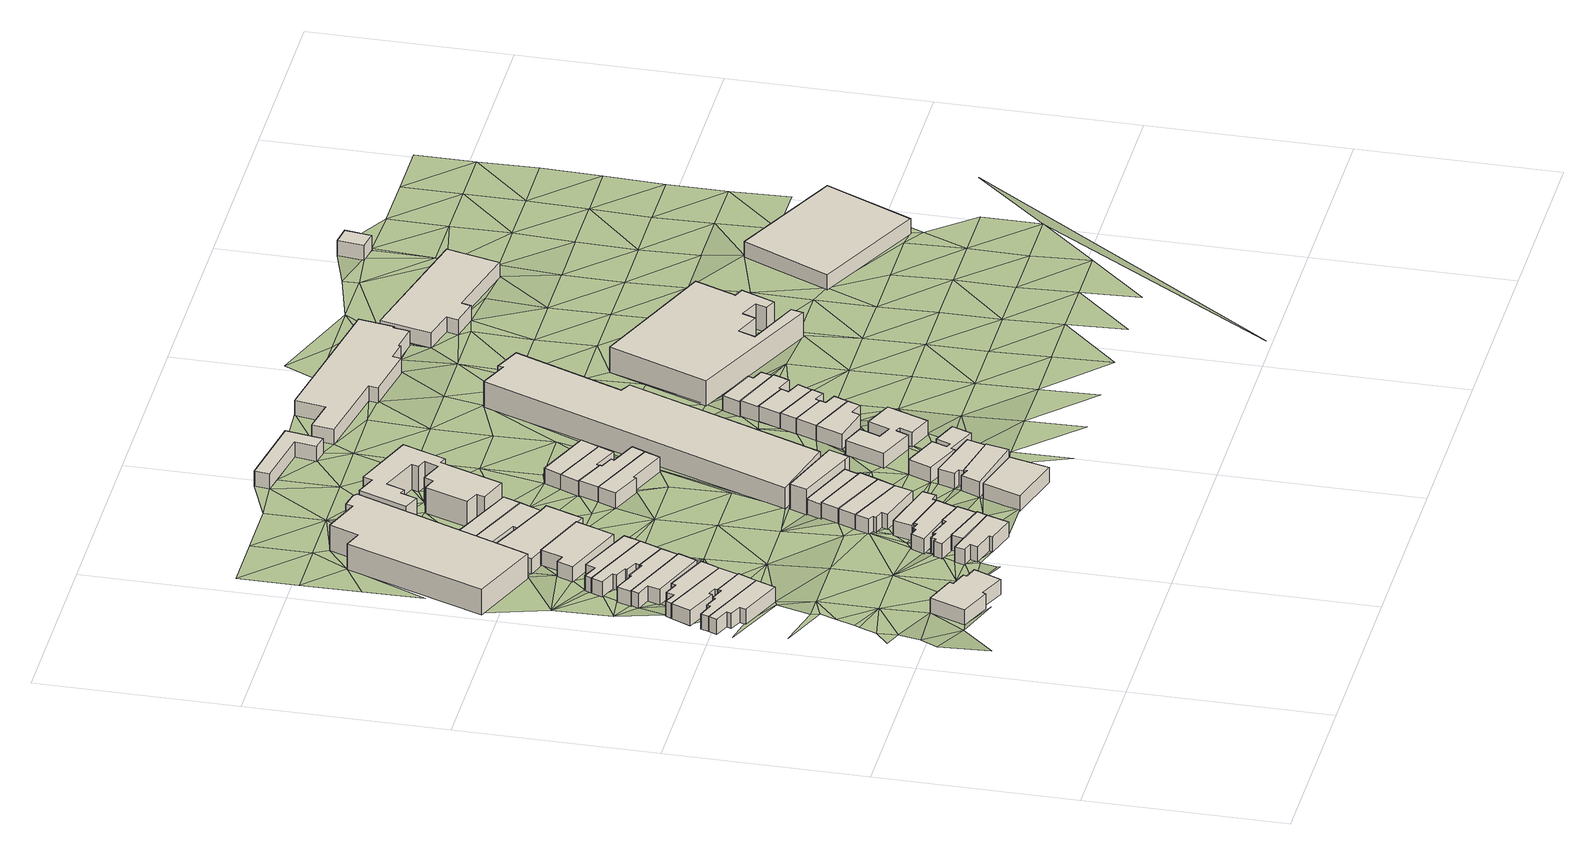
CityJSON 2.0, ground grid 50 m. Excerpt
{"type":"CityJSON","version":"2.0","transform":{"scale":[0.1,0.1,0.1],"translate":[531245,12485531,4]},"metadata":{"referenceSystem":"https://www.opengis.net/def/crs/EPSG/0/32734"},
"CityObjects":{
"building1":{"type":"Building","attributes":{"address":"43 Portland Road Salt River Cape Town","building":"house","building:levels":1,"building_height":4.1,"plus_code":"4FRW3FC7+CCR","ground_height":6.8,"roof_height":10.9},"geometry":[{"type":"Solid","lod":"1","boundaries":[[[[0,1,2,3]],[[1,4,5,2]],[[4,6,7,5]],[[6,8,9,7]],[[8,10,11,9]],[[10,12,13,11]],[[12,14,15,13]],[[14,16,17,15]],[[16,18,19,17]],[[18,0,3,19]],[[3,2,5,7,9,11,13,15,17,19]],[[18,16,14,12,10,8,6,4,1,0]]]]}]},
"building2":{"type":"Building","attributes":{"address":"32 Portland Road Salt River Cape Town","building":"house","building:levels":1,"building_height":4.1,"plus_code":"4FRW3FC7+J8H","ground_height":5.67,"roof_height":9.77},"geometry":[{"type":"Solid","lod":"1","boundaries":[[[[20,21,22,23]],[[21,24,25,22]],[[24,26,27,25]],[[26,28,29,27]],[[28,30,31,29]],[[30,32,33,31]],[[32,34,35,33]],[[34,20,23,35]],[[23,22,25,27,29,31,33,35]],[[34,32,30,28,26,24,21,20]]]]}]},
"building3":{"type":"Building","attributes":{"address":"30 Portland Road Salt River Cape Town","building":"house","building:levels":1,"building_height":4.1,"plus_code":"4FRW3FC7+J9G","ground_height":5.67,"roof_height":9.77},"geometry":[{"type":"Solid","lod":"1","boundaries":[[[[36,37,38,39]],[[37,40,41,38]],[[40,42,43,41]],[[42,44,45,43]],[[44,46,47,45]],[[46,48,49,47]],[[48,50,51,49]],[[50,21,22,51]],[[21,20,23,22]],[[20,36,39,23]],[[39,38,41,43,45,47,49,51,22,23]],[[20,21,50,48,46,44,42,40,37,36]]]]}]},
"building4":{"type":"Building","attributes":{"address":"28 Portland Road Salt River Cape Town","building":"house","building:levels":1,"building_height":4.1,"plus_code":"4FRW3FC7+M93","ground_height":5.49,"roof_height":9.59},"geometry":[{"type":"Solid","lod":"1","boundaries":[[[[52,53,54,55]],[[53,56,57,54]],[[56,58,59,57]],[[58,60,61,59]],[[60,62,63,61]],[[62,64,65,63]],[[64,66,67,65]],[[66,52,55,67]],[[55,54,57,59,61,63,65,67]],[[66,64,62,60,58,56,53,52]]]]}]},
"building5":{"type":"Building","attributes":{"address":"26 Portland Road Salt River Cape Town","building":"house","building:levels":1,"building_height":4.1,"plus_code":"4FRW3FC7+M9F","ground_height":5.49,"roof_height":9.59},"geometry":[{"type":"Solid","lod":"1","boundaries":[[[[52,68,69,55]],[[68,70,71,69]],[[70,72,73,71]],[[72,74,75,73]],[[74,76,77,75]],[[76,78,79,77]],[[78,53,54,79]],[[53,52,55,54]],[[55,69,71,73,75,77,79,54]],[[53,78,76,74,72,70,68,52]]]]}]},
"building6":{"type":"Building","attributes":{"address":"24 Portland Road Salt River Cape Town","building":"house","building:levels":1,"building_height":4.1,"plus_code":"4FRW3FC7+P94","ground_height":5.21,"roof_height":9.31},"geometry":[{"type":"Solid","lod":"1","boundaries":[[[[80,81,82,83]],[[81,84,85,82]],[[84,86,87,85]],[[86,88,89,87]],[[88,90,91,89]],[[90,80,83,91]],[[83,82,85,87,89,91]],[[90,88,86,84,81,80]]]]}]},
"building7":{"type":"Building","attributes":{"address":"22 Portland Road Salt River Cape Town","building":"house","building:levels":1,"building_height":4.1,"plus_code":"4FRW3FC7+P99","ground_height":4.94,"roof_height":9.04},"geometry":[{"type":"Solid","lod":"1","boundaries":[[[[92,93,94,95]],[[93,96,97,94]],[[96,98,99,97]],[[98,100,101,99]],[[100,102,103,101]],[[102,104,105,103]],[[104,106,107,105]],[[106,92,95,107]],[[95,94,97,99,101,103,105,107]],[[106,104,102,100,98,96,93,92]]]]}]},
"building8":{"type":"Building","attributes":{"address":"20 Portland Road Salt River Cape Town","building":"house","building:levels":1,"building_height":4.1,"plus_code":"4FRW3FC7+PCJ","ground_height":4.94,"roof_height":9.04},"geometry":[{"type":"Solid","lod":"1","boundaries":[[[[108,109,110,111]],[[109,112,113,110]],[[112,114,115,113]],[[114,116,117,115]],[[116,118,119,117]],[[118,120,121,119]],[[120,122,123,121]],[[122,93,94,123]],[[93,92,95,94]],[[92,108,111,95]],[[111,110,113,115,117,119,121,123,94,95]],[[92,93,122,120,118,116,114,112,109,108]]]]}]},
"building9":{"type":"Building","attributes":{"address":"18 Portland Road Salt River Cape Town","building":"house","building:levels":1,"building_height":4.1,"plus_code":"4FRW3FC7+PCR","ground_height":4.94,"roof_height":9.04},"geometry":[{"type":"Solid","lod":"1","boundaries":[[[[108,124,125,111]],[[124,126,127,125]],[[126,128,129,127]],[[128,130,131,129]],[[130,109,110,131]],[[109,108,111,110]],[[111,125,127,129,131,110]],[[109,130,128,126,124,108]]]]}]},
"building10":{"type":"Building","attributes":{"address":"London Road Salt River Cape Town","building":"house","building:levels":1,"building_height":4.1,"plus_code":"4FRW3FC7+CGV","ground_height":6.69,"roof_height":10.79},"geometry":[{"type":"Solid","lod":"1","boundaries":[[[[132,133,134,135]],[[133,136,137,134]],[[136,138,139,137]],[[138,140,141,139]],[[140,142,143,141]],[[142,144,145,143]],[[144,146,147,145]],[[146,148,149,147]],[[148,132,135,149]],[[135,134,137,139,141,143,145,147,149]],[[148,146,144,142,140,138,136,133,132]]]]}]},
"building11":{"type":"Building","attributes":{"address":"London Road Salt River Cape Town","building":"house","building:levels":1,"building_height":4.1,"plus_code":"4FRW3FC7+FG4","ground_height":6.69,"roof_height":10.79},"geometry":[{"type":"Solid","lod":"1","boundaries":[[[[133,150,151,134]],[[150,152,153,151]],[[152,136,137,153]],[[136,133,134,137]],[[134,151,153,137]],[[136,152,150,133]]]]}]},
"building12":{"type":"Building","attributes":{"address":"London Road Salt River Cape Town","building":"house","building:levels":1,"building_height":4.1,"plus_code":"4FRW3FC7+FGG","ground_height":6.32,"roof_height":10.42},"geometry":[{"type":"Solid","lod":"1","boundaries":[[[[154,155,156,157]],[[155,158,159,156]],[[158,160,161,159]],[[160,162,163,161]],[[162,164,165,163]],[[164,166,167,165]],[[166,168,169,167]],[[168,170,171,169]],[[170,172,173,171]],[[172,174,175,173]],[[174,154,157,175]],[[157,156,159,161,163,165,167,169,171,173,175]],[[174,172,170,168,166,164,162,160,158,155,154]]]]}]},
"building13":{"type":"Building","attributes":{"address":"16 Portland Road Salt River Cape Town","building":"house","building:levels":1,"building_height":4.1,"plus_code":"4FRW3FC7+QCP","ground_height":4.89,"roof_height":8.99},"geometry":[{"type":"Solid","lod":"1","boundaries":[[[[176,177,178,179]],[[177,180,181,178]],[[180,182,183,181]],[[182,184,185,183]],[[184,186,187,185]],[[186,176,179,187]],[[179,178,181,183,185,187]],[[186,184,182,180,177,176]]]]}]},
"building14":{"type":"Building","attributes":{"address":"3 Westminster Road Salt River Cape Town","building":"industrial","building:levels":2,"building_height":6.9,"plus_code":"4FRW3FC7+V9W","ground_height":4.13,"roof_height":11.03},"geometry":[{"type":"Solid","lod":"1","boundaries":[[[[188,189,190,191]],[[189,192,193,190]],[[192,194,195,193]],[[194,196,197,195]],[[196,198,199,197]],[[198,200,201,199]],[[200,202,203,201]],[[202,204,205,203]],[[204,188,191,205]],[[191,190,193,195,197,199,201,203,205]],[[204,202,200,198,196,194,192,189,188]]]]}]},
"building15":{"type":"Building","attributes":{"address":"London Road Salt River Cape Town","building":"house","building:levels":1,"building_height":4.1,"plus_code":"4FRW3FC7+FGQ","ground_height":6.04,"roof_height":10.14},"geometry":[{"type":"Solid","lod":"1","boundaries":[[[[206,207,208,209]],[[207,210,211,208]],[[210,212,213,211]],[[212,214,215,213]],[[214,216,217,215]],[[216,218,219,217]],[[218,220,221,219]],[[220,222,223,221]],[[222,206,209,223]],[[209,208,211,213,215,217,219,221,223]],[[222,220,218,216,214,212,210,207,206]]]]}]},
"building16":{"type":"Building","attributes":{"address":"14 Portland Road Salt River Cape Town","building":"industrial","building:levels":1,"building_height":4.1,"plus_code":"4FRW3FC7+RC9","ground_height":4.43,"roof_height":8.53},"geometry":[{"type":"Solid","lod":"1","boundaries":[[[[224,225,226,227]],[[225,228,229,226]],[[228,230,231,229]],[[230,232,233,231]],[[232,234,235,233]],[[234,236,237,235]],[[236,238,239,237]],[[238,224,227,239]],[[227,226,229,231,233,235,237,239]],[[238,236,234,232,230,228,225,224]]]]}]},
"building17":{"type":"Building","attributes":{"address":"London Road Salt River Cape Town","building":"house","building:levels":1,"building_height":4.1,"plus_code":"4FRW3FC7+GH2","ground_height":6.04,"roof_height":10.14},"geometry":[{"type":"Solid","lod":"1","boundaries":[[[[207,240,241,208]],[[240,242,243,241]],[[242,244,245,243]],[[244,246,247,245]],[[246,248,249,247]],[[248,210,211,249]],[[210,207,208,211]],[[208,241,243,245,247,249,211]],[[210,248,246,244,242,240,207]]]]}]},
"building18":{"type":"Building","attributes":{"address":"12 Portland Road Salt River Cape Town","building":"house","building:levels":1,"building_height":4.1,"plus_code":"4FRW3FC7+RFR","ground_height":4.43,"roof_height":8.53},"geometry":[{"type":"Solid","lod":"1","boundaries":[[[[250,251,252,253]],[[251,254,255,252]],[[254,225,226,255]],[[225,224,227,226]],[[224,256,257,227]],[[256,250,253,257]],[[253,252,255,226,227,257]],[[256,224,225,254,251,250]]]]}]},
"building19":{"type":"Building","attributes":{"address":"28 London Road Salt River Cape Town","building":"house","building:levels":1,"building_height":4.1,"plus_code":"4FRW3FC7+GHJ","ground_height":6.04,"roof_height":10.14},"geometry":[{"type":"Solid","lod":"1","boundaries":[[[[258,259,260,261]],[[259,262,263,260]],[[262,264,265,263]],[[264,266,267,265]],[[266,268,269,267]],[[268,270,271,269]],[[270,272,273,271]],[[272,258,261,273]],[[261,260,263,265,267,269,271,273]],[[272,270,268,266,264,262,259,258]]]]}]},
"building20":{"type":"Building","attributes":{"address":"26 London Road Salt River Cape Town","building":"house","building:levels":1,"building_height":4.1,"plus_code":"4FRW3FC7+HH3","ground_height":6.04,"roof_height":10.14},"geometry":[{"type":"Solid","lod":"1","boundaries":[[[[274,275,276,277]],[[275,259,260,276]],[[259,258,261,260]],[[258,274,277,261]],[[277,276,260,261]],[[258,259,275,274]]]]}]},
"building21":{"type":"Building","attributes":{"address":"10 Portland Road Salt River Cape Town","building":"house","building:levels":1,"building_height":4.1,"plus_code":"4FRW3FC7+VF7","ground_height":4.43,"roof_height":8.53},"geometry":[{"type":"Solid","lod":"1","boundaries":[[[[250,256,257,253]],[[256,278,279,257]],[[278,280,281,279]],[[280,250,253,281]],[[253,257,279,281]],[[280,278,256,250]]]]}]},
"building22":{"type":"Building","attributes":{"address":"24 London Road Salt River Cape Town","building":"house","building:levels":1,"building_height":4.1,"plus_code":"4FRW3FC7+HH8","ground_height":6.04,"roof_height":10.14},"geometry":[{"type":"Solid","lod":"1","boundaries":[[[[282,283,284,285]],[[283,275,276,284]],[[275,274,277,276]],[[274,282,285,277]],[[285,284,276,277]],[[274,275,283,282]]]]}]},
"building23":{"type":"Building","attributes":{"address":"31 London Road Salt River Cape Town","building":"house","building:levels":1,"building_height":4.1,"plus_code":"4FRW3FC7+CJP","ground_height":6.42,"roof_height":10.52},"geometry":[{"type":"Solid","lod":"1","boundaries":[[[[286,287,288,289]],[[287,290,291,288]],[[290,292,293,291]],[[292,286,289,293]],[[289,288,291,293]],[[292,290,287,286]]]]}]},
"building24":{"type":"Building","attributes":{"address":"22 London Road Salt River Cape Town","building":"house","building:levels":1,"building_height":4.1,"plus_code":"4FRW3FC7+HHP","ground_height":5.56,"roof_height":9.66},"geometry":[{"type":"Solid","lod":"1","boundaries":[[[[294,295,296,297]],[[295,298,299,296]],[[298,300,301,299]],[[300,294,297,301]],[[297,296,299,301]],[[300,298,295,294]]]]}]},
"building25":{"type":"Building","attributes":{"address":"20 London Road Salt River Cape Town","building":"house","building:levels":2,"building_height":6.9,"plus_code":"4FRW3FC7+HHX","ground_height":5.31,"roof_height":12.21},"geometry":[{"type":"Solid","lod":"1","boundaries":[[[[302,303,304,305]],[[303,306,307,304]],[[306,308,309,307]],[[308,310,311,309]],[[310,302,305,311]],[[305,304,307,309,311]],[[310,308,306,303,302]]]]}]},
"building26":{"type":"Building","attributes":{"address":"London Road Salt River Cape Town","building":"house","building:levels":1,"building_height":4.1,"plus_code":"4FRW3FC7+FM6","ground_height":6.42,"roof_height":10.52},"geometry":[{"type":"Solid","lod":"1","boundaries":[[[[312,313,314,315]],[[313,316,317,314]],[[316,318,319,317]],[[318,320,321,319]],[[320,322,323,321]],[[322,312,315,323]],[[315,314,317,319,321,323]],[[322,320,318,316,313,312]]]]}]},
"building27":{"type":"Building","attributes":{"address":"80 Foundry Road Salt River Cape Town","building":"retail","building:levels":2,"building_height":6.9,"plus_code":"4FRW3FC7+WG7","ground_height":4.18,"roof_height":11.08},"geometry":[{"type":"Solid","lod":"1","boundaries":[[[[324,325,326,327]],[[325,328,329,326]],[[328,330,331,329]],[[330,332,333,331]],[[332,334,335,333]],[[334,336,337,335]],[[336,338,339,337]],[[338,340,341,339]],[[340,342,343,341]],[[342,344,345,343]],[[344,346,347,345]],[[346,348,349,347]],[[348,350,351,349]],[[350,352,353,351]],[[352,354,355,353]],[[354,356,357,355]],[[356,358,359,357]],[[358,360,361,359]],[[360,362,363,361]],[[362,364,365,363]],[[364,366,367,365]],[[366,324,327,367]],[[327,326,329,331,333,335,337,339,341,343,345,347,349,351,353,355,357,359,361,363,365,367]],[[366,364,362,360,358,356,354,352,350,348,346,344,342,340,338,336,334,332,330,328,325,324]]]]}]},
"building28":{"type":"Building","attributes":{"address":"London Road Salt River Cape Town","building":"house","building:levels":1,"building_height":4.1,"plus_code":"4FRW3FC7+FMM","ground_height":6.03,"roof_height":10.13},"geometry":[{"type":"Solid","lod":"1","boundaries":[[[[368,369,370,371]],[[369,372,373,370]],[[372,374,375,373]],[[374,376,377,375]],[[376,378,379,377]],[[378,368,371,379]],[[371,370,373,375,377,379]],[[378,376,374,372,369,368]]]]}]},
"building29":{"type":"Building","attributes":{"address":"11 Portland Road Salt River Cape Town","building":"house","building:levels":1,"building_height":4.1,"plus_code":"4FRW3FC7+QH4","ground_height":4.73,"roof_height":8.83},"geometry":[{"type":"Solid","lod":"1","boundaries":[[[[380,381,382,383]],[[381,384,385,382]],[[384,386,387,385]],[[386,388,389,387]],[[388,390,391,389]],[[390,380,383,391]],[[383,382,385,387,389,391]],[[390,388,386,384,381,380]]]]}]},
"building30":{"type":"Building","attributes":{"address":"9 Portland Road Salt River Cape Town","building":"house","building:levels":1,"building_height":4.1,"plus_code":"4FRW3FC7+QH9","ground_height":4.73,"roof_height":8.83},"geometry":[{"type":"Solid","lod":"1","boundaries":[[[[392,380,383,393]],[[380,390,391,383]],[[390,394,395,391]],[[394,396,397,395]],[[396,398,399,397]],[[398,400,401,399]],[[400,402,403,401]],[[402,392,393,403]],[[393,383,391,395,397,399,401,403]],[[402,400,398,396,394,390,380,392]]]]}]},
"building31":{"type":"Building","attributes":{"address":"London Road Salt River Cape Town","building":"house","building:levels":1,"building_height":4.1,"plus_code":"4FRW3FC7+GM2","ground_height":6.03,"roof_height":10.13},"geometry":[{"type":"Solid","lod":"1","boundaries":[[[[404,405,406,407]],[[405,408,409,406]],[[408,410,411,409]],[[410,412,413,411]],[[412,414,415,413]],[[414,416,417,415]],[[416,418,419,417]],[[418,420,421,419]],[[420,422,423,421]],[[422,404,407,423]],[[407,406,409,411,413,415,417,419,421,423]],[[422,420,418,416,414,412,410,408,405,404]]]]}]},
"building32":{"type":"Building","attributes":{"address":"7 Portland Road Salt River Cape Town","building":"house","building:levels":1,"building_height":4.1,"plus_code":"4FRW3FC7+QHX","ground_height":4.58,"roof_height":8.68},"geometry":[{"type":"Solid","lod":"1","boundaries":[[[[424,425,426,427]],[[425,428,429,426]],[[428,430,431,429]],[[430,432,433,431]],[[432,434,435,433]],[[434,424,427,435]],[[427,426,429,431,433,435]],[[434,432,430,428,425,424]]]]}]},
"building33":{"type":"Building","attributes":{"address":"5 Portland Road Salt River Cape Town","building":"house","building:levels":1,"building_height":4.1,"plus_code":"4FRW3FC7+RH9","ground_height":4.58,"roof_height":8.68},"geometry":[{"type":"Solid","lod":"1","boundaries":[[[[424,434,435,427]],[[434,436,437,435]],[[436,438,439,437]],[[438,424,427,439]],[[427,435,437,439]],[[438,436,434,424]]]]}]},
"building34":{"type":"Building","attributes":{"address":"London Road Salt River Cape Town","building":"house","building:levels":1,"building_height":4.1,"plus_code":"4FRW3FC7+HP4","ground_height":5.44,"roof_height":9.54},"geometry":[{"type":"Solid","lod":"1","boundaries":[[[[440,441,442,443]],[[441,444,445,442]],[[444,446,447,445]],[[446,448,449,447]],[[448,450,451,449]],[[450,452,453,451]],[[452,454,455,453]],[[454,456,457,455]],[[456,458,459,457]],[[458,460,461,459]],[[460,462,463,461]],[[462,440,443,463]],[[443,442,445,447,449,451,453,455,457,459,461,463]],[[462,460,458,456,454,452,450,448,446,444,441,440]]]]}]},
"building35":{"type":"Building","attributes":{"building":"transportation","building:levels":1,"building_height":4.1,"plus_code":"4FRW3FF7+2HV","ground_height":4.38,"roof_height":8.48},"geometry":[{"type":"Solid","lod":"1","boundaries":[[[[464,465,466,467]],[[465,468,469,466]],[[468,470,471,469]],[[470,472,473,471]],[[472,474,475,473]],[[474,464,467,475]],[[467,466,469,471,473,475]],[[474,472,470,468,465,464]]]]}]},
"building36":{"type":"Building","attributes":{"address":"12 London Road Salt River Cape Town","building":"industrial","building:levels":2,"building_height":6.9,"plus_code":"4FRW3FC7+PJ5","ground_height":3.86,"roof_height":10.76},"geometry":[{"type":"Solid","lod":"1","boundaries":[[[[476,477,478,479]],[[477,480,481,478]],[[480,482,483,481]],[[482,484,485,483]],[[484,486,487,485]],[[486,488,489,487]],[[488,490,491,489]],[[490,476,479,491]],[[479,478,481,483,485,487,489,491]],[[490,488,486,484,482,480,477,476]]]]}]},
"building37":{"type":"Building","attributes":{"address":"27 London Road Salt River Cape Town","building":"house","building:levels":1,"building_height":4.1,"plus_code":"4FRW3FC7+JP2","ground_height":5.2,"roof_height":9.3},"geometry":[{"type":"Solid","lod":"1","boundaries":[[[[492,493,494,495]],[[493,496,497,494]],[[496,498,499,497]],[[498,500,501,499]],[[500,502,503,501]],[[502,492,495,503]],[[495,494,497,499,501,503]],[[502,500,498,496,493,492]]]]}]},
"building38":{"type":"Building","attributes":{"address":"25 London Road Salt River Cape Town","building":"house","building:levels":1,"building_height":4.1,"plus_code":"4FRW3FC7+JP7","ground_height":5.2,"roof_height":9.3},"geometry":[{"type":"Solid","lod":"1","boundaries":[[[[504,492,495,505]],[[492,502,503,495]],[[502,506,507,503]],[[506,508,509,507]],[[508,510,511,509]],[[510,504,505,511]],[[505,495,503,507,509,511]],[[510,508,506,502,492,504]]]]}]},
"building39":{"type":"Building","attributes":{"address":"23 London Road Salt River Cape Town","building":"house","building:levels":1,"building_height":4.1,"plus_code":"4FRW3FC7+JPW","ground_height":5.08,"roof_height":9.18},"geometry":[{"type":"Solid","lod":"1","boundaries":[[[[512,513,514,515]],[[513,516,517,514]],[[516,518,519,517]],[[518,520,521,519]],[[520,522,523,521]],[[522,512,515,523]],[[515,514,517,519,521,523]],[[522,520,518,516,513,512]]]]}]},
"building40":{"type":"Building","attributes":{"address":"21 London Road Salt River Cape Town","building":"house","building:levels":1,"building_height":4.1,"plus_code":"4FRW3FC7+MP5","ground_height":4.93,"roof_height":9.03},"geometry":[{"type":"Solid","lod":"1","boundaries":[[[[524,525,526,527]],[[525,528,529,526]],[[528,530,531,529]],[[530,532,533,531]],[[532,534,535,533]],[[534,524,527,535]],[[527,526,529,531,533,535]],[[534,532,530,528,525,524]]]]}]},
"building41":{"type":"Building","attributes":{"address":"19 London Road Salt River Cape Town","building":"house","building:levels":1,"building_height":4.1,"plus_code":"4FRW3FC7+MPH","ground_height":4.93,"roof_height":9.03},"geometry":[{"type":"Solid","lod":"1","boundaries":[[[[536,537,538,539]],[[537,540,541,538]],[[540,524,527,541]],[[524,534,535,527]],[[534,542,543,535]],[[542,544,545,543]],[[544,536,539,545]],[[539,538,541,527,535,543,545]],[[544,542,534,524,540,537,536]]]]}]},
"building42":{"type":"Building","attributes":{"address":"17 London Road Salt River Cape Town","building":"house","building:levels":1,"building_height":4.1,"plus_code":"4FRW3FC7+MQJ","ground_height":4.69,"roof_height":8.79},"geometry":[{"type":"Solid","lod":"1","boundaries":[[[[546,547,548,549]],[[547,550,551,548]],[[550,552,553,551]],[[552,554,555,553]],[[554,556,557,555]],[[556,546,549,557]],[[549,548,551,553,555,557]],[[556,554,552,550,547,546]]]]}]},
"building43":{"type":"Building","attributes":{"building":"train_station","building:levels":1,"building_height":4.1,"plus_code":"4FRW3FF7+2P7","ground_height":4.59,"roof_height":8.69},"geometry":[{"type":"Solid","lod":"1","boundaries":[[[[558,559,560,561]],[[559,562,563,560]],[[562,564,565,563]],[[564,566,567,565]],[[566,568,569,567]],[[568,570,571,569]],[[570,572,573,571]],[[572,574,575,573]],[[574,576,577,575]],[[576,578,579,577]],[[578,580,581,579]],[[580,582,583,581]],[[582,584,585,583]],[[584,558,561,585]],[[561,560,563,565,567,569,571,573,575,577,579,581,583,585]],[[584,582,580,578,576,574,572,570,568,566,564,562,559,558]]]]}]},
"building44":{"type":"Building","attributes":{"address":"Salt River Cape Town","building":"industrial","building:levels":2,"building_height":6.9,"plus_code":"4FRW3FC7+PRX","ground_height":4.08,"roof_height":10.98},"geometry":[{"type":"Solid","lod":"1","boundaries":[[[[586,587,588,589]],[[587,590,591,588]],[[590,592,593,591]],[[592,594,595,593]],[[594,596,597,595]],[[596,598,599,597]],[[598,600,601,599]],[[600,602,603,601]],[[602,604,605,603]],[[604,606,607,605]],[[606,608,609,607]],[[608,610,611,609]],[[610,612,613,611]],[[612,586,589,613]],[[589,588,591,593,595,597,599,601,603,605,607,609,611,613]],[[612,610,608,606,604,602,600,598,596,594,592,590,587,586]]]]}]},
"building45":{"type":"Building","attributes":{"address":"Salt River Station","building":"train_station","building:levels":1,"building_height":4.1,"plus_code":"4FRW3FC7+XVH","ground_height":4.24,"roof_height":8.34},"geometry":[{"type":"Solid","lod":"1","boundaries":[[[[614,615,616,617]],[[615,618,619,616]],[[618,620,621,619]],[[620,622,623,621]],[[622,624,625,623]],[[624,626,627,625]],[[626,628,629,627]],[[628,614,617,629]],[[617,616,619,621,623,625,627,629]],[[628,626,624,622,620,618,615,614]]]]}]},
"building46":{"type":"Building","attributes":{"address":"4 Penryn Street Salt River Cape Town","building":"industrial","building:levels":1,"building_height":4.1,"plus_code":"4FRW3FC8+M38","ground_height":4.2,"roof_height":8.3},"geometry":[{"type":"Solid","lod":"1","boundaries":[[[[630,631,632,633]],[[631,634,635,632]],[[634,636,637,635]],[[636,630,633,637]],[[633,632,635,637]],[[636,634,631,630]]]]}]},
"building47":{"type":"Building","attributes":{"building":"transportation","building:levels":1,"amenity":"shelter","building_height":4.1,"plus_code":"4FRW3FF7+3X4","ground_height":4.12,"roof_height":8.22},"geometry":[{"type":"Solid","lod":"1","boundaries":[[[[638,639,640,641]],[[639,642,643,640]],[[642,644,645,643]],[[644,638,641,645]],[[641,640,643,645]],[[644,642,639,638]]]]}]},
"terrain1":{"type":"TINRelief","geometry":[{"type":"CompositeSurface","lod":"1","boundaries":[[[646,647,648]],[[649,647,646]],[[650,651,652]],[[649,16,651]],[[649,646,16]],[[18,16,646]],[[18,646,653]],[[651,654,652]],[[655,652,654]],[[651,16,654]],[[655,654,656]],[[657,658,659]],[[660,656,654]],[[661,662,663]],[[664,665,666]],[[660,667,657]],[[654,16,668]],[[660,654,667]],[[658,657,667]],[[666,669,664]],[[664,58,665]],[[661,34,662]],[[667,661,658]],[[670,671,672]],[[664,40,58]],[[12,673,668]],[[674,671,675]],[[674,672,671]],[[58,37,60]],[[34,661,667]],[[58,40,37]],[[62,60,37]],[[670,672,676]],[[654,668,677]],[[654,677,667]],[[668,673,678]],[[672,674,679]],[[680,681,673]],[[676,682,670]],[[683,684,670]],[[674,70,679]],[[672,679,685]],[[674,72,70]],[[681,678,673]],[[682,683,670]],[[678,677,668]],[[686,34,667]],[[683,687,684]],[[678,681,688]],[[689,684,687]],[[667,677,686]],[[679,70,690]],[[683,682,691]],[[692,681,693]],[[694,695,684]],[[20,34,696]],[[697,682,698]],[[691,682,697]],[[692,699,681]],[[700,684,689]],[[681,699,688]],[[691,701,683]],[[696,36,20]],[[678,702,677]],[[703,678,688]],[[697,704,691]],[[686,696,34]],[[690,70,68]],[[684,700,705]],[[702,678,703]],[[704,706,691]],[[697,707,704]],[[36,696,52]],[[708,706,704]],[[694,684,705]],[[704,707,708]],[[709,688,699]],[[689,710,711]],[[712,688,709]],[[708,707,713]],[[700,689,711]],[[713,714,708]],[[702,715,677]],[[699,716,709]],[[677,715,717]],[[718,68,52]],[[719,702,703]],[[716,720,709]],[[721,677,717]],[[718,52,696]],[[68,718,690]],[[722,723,724]],[[686,677,725]],[[702,719,726]],[[715,727,166]],[[694,705,728]],[[166,717,715]],[[690,718,80]],[[700,711,729]],[[717,166,162]],[[730,696,686]],[[725,677,721]],[[705,731,732]],[[733,723,722]],[[732,728,705]],[[164,162,166]],[[80,718,92]],[[734,694,728]],[[717,162,735]],[[736,737,721]],[[718,738,92]],[[686,725,730]],[[739,737,736]],[[740,694,734]],[[124,729,711]],[[738,108,92]],[[739,741,737]],[[735,162,742]],[[737,725,721]],[[739,743,741]],[[740,250,694]],[[733,744,745]],[[696,746,718]],[[741,747,737]],[[743,748,741]],[[730,749,696]],[[744,733,722]],[[108,738,124]],[[737,747,725]],[[250,750,694]],[[718,746,738]],[[751,725,747]],[[696,749,746]],[[752,133,753]],[[754,751,747]],[[725,755,730]],[[751,756,725]],[[757,740,734]],[[200,722,758]],[[133,759,150]],[[760,751,754]],[[761,730,755]],[[200,744,722]],[[761,749,730]],[[750,762,694]],[[738,763,124]],[[757,734,764]],[[765,745,744]],[[150,759,766]],[[752,759,133]],[[124,763,729]],[[754,747,244]],[[729,767,176]],[[283,749,761]],[[763,738,746]],[[729,763,767]],[[207,766,242]],[[759,320,766]],[[295,749,283]],[[694,762,192]],[[240,207,242]],[[272,754,244]],[[287,759,752]],[[749,768,746]],[[320,242,766]],[[750,769,770]],[[769,750,771]],[[749,295,772]],[[744,200,773]],[[762,750,770]],[[772,768,749]],[[759,287,320]],[[765,744,773]],[[750,774,771]],[[198,196,200]],[[763,381,767]],[[278,774,750]],[[775,770,769]],[[238,767,776]],[[773,200,196]],[[244,242,376]],[[320,318,242]],[[763,746,777]],[[381,776,767]],[[224,238,256]],[[768,777,746]],[[769,771,778]],[[272,244,405]],[[242,318,376]],[[771,774,779]],[[780,768,772]],[[769,778,775]],[[770,336,762]],[[258,272,405]],[[238,781,256]],[[376,374,244]],[[773,782,765]],[[773,196,194]],[[320,287,286]],[[192,762,336]],[[405,244,374]],[[775,783,784]],[[381,763,785]],[[776,392,238]],[[278,786,774]],[[318,313,376]],[[781,278,256]],[[776,381,380]],[[316,313,318]],[[783,775,778]],[[194,192,336]],[[194,336,773]],[[258,404,274]],[[313,378,376]],[[392,781,238]],[[308,780,772]],[[763,777,787]],[[278,781,786]],[[768,780,788]],[[776,380,392]],[[258,405,404]],[[763,787,785]],[[778,789,783]],[[790,773,336]],[[282,274,791]],[[286,792,320]],[[783,789,793]],[[794,789,778]],[[795,282,796]],[[274,404,791]],[[797,790,336]],[[792,286,798]],[[374,408,405]],[[781,438,786]],[[781,392,424]],[[796,282,791]],[[777,768,394]],[[308,788,780]],[[782,773,470]],[[785,787,799]],[[800,773,790]],[[801,793,789]],[[424,438,781]],[[308,796,791]],[[777,802,787]],[[791,404,803]],[[372,408,374]],[[799,787,802]],[[789,804,805]],[[786,806,807]],[[470,773,800]],[[805,801,789]],[[808,809,792]],[[786,438,810]],[[805,804,811]],[[782,470,468]],[[812,792,809]],[[308,791,813]],[[408,372,410]],[[806,786,810]],[[803,404,814]],[[791,803,813]],[[777,394,802]],[[308,813,788]],[[815,816,817]],[[817,816,818]],[[404,422,814]],[[420,418,416]],[[422,420,416]],[[800,790,330]],[[410,372,412]],[[812,809,412]],[[372,812,412]],[[819,818,816]],[[819,816,820]],[[800,821,470]],[[810,438,822]],[[416,823,422]],[[824,802,394]],[[436,822,438]],[[820,394,819]],[[814,422,823]],[[825,788,813]],[[394,826,819]],[[806,810,827]],[[821,800,828]],[[806,827,330]],[[829,823,416]],[[830,813,831]],[[809,832,412]],[[823,833,814]],[[414,829,416]],[[814,833,834]],[[470,821,835]],[[836,831,837]],[[768,838,394]],[[825,813,830]],[[330,839,800]],[[826,394,436]],[[825,840,788]],[[822,841,810]],[[842,832,809]],[[800,839,828]],[[831,836,843]],[[841,822,436]],[[840,844,788]],[[414,412,845]],[[846,830,831]],[[835,821,828]],[[394,841,436]],[[827,839,330]],[[846,831,843]],[[844,847,788]],[[414,845,829]],[[810,848,827]],[[832,845,412]],[[828,839,849]],[[848,810,841]],[[846,843,452]],[[847,850,788]],[[849,839,558]],[[840,512,844]],[[839,827,851]],[[846,500,852]],[[829,853,452]],[[500,846,452]],[[853,829,845]],[[851,827,848]],[[844,512,854]],[[841,394,838]],[[849,558,584]],[[855,849,584]],[[854,512,856]],[[452,853,500]],[[857,844,854]],[[839,858,558]],[[845,832,859]],[[844,857,847]],[[500,853,502]],[[506,510,508]],[[839,851,858]],[[860,859,832]],[[841,838,848]],[[510,861,862]],[[506,861,510]],[[502,853,863]],[[847,857,556]],[[863,506,502]],[[855,584,864]],[[853,845,865]],[[861,506,863]],[[866,847,556]],[[851,848,838]],[[861,863,867]],[[859,865,845]],[[847,866,850]],[[868,864,584]],[[530,867,863]],[[534,532,530]],[[858,869,558]],[[863,853,870]],[[544,542,534]],[[858,851,871]],[[544,534,530]],[[872,866,556]],[[865,870,853]],[[851,838,873]],[[863,874,530]],[[851,873,871]],[[875,850,866]],[[850,876,877]],[[869,858,871]],[[874,544,530]],[[878,865,859]],[[879,880,872]],[[870,874,863]],[[878,859,881]],[[882,866,872]],[[544,882,536]],[[873,838,883]],[[875,876,850]],[[838,884,883]],[[866,612,875]],[[882,880,536]],[[872,880,882]],[[876,482,877]],[[874,882,544]],[[870,865,885]],[[865,878,886]],[[873,887,871]],[[874,870,885]],[[876,875,612]],[[865,886,885]],[[883,888,873]],[[866,882,889]],[[878,881,890]],[[482,876,891]],[[883,482,888]],[[888,887,873]],[[874,889,882]],[[864,892,893]],[[886,878,890]],[[482,891,888]],[[885,894,874]],[[876,612,895]],[[876,895,891]],[[896,897,887]],[[874,894,889]],[[887,888,896]],[[898,899,900]],[[886,901,885]],[[893,902,903]],[[900,904,898]],[[890,901,886]],[[896,888,615]],[[891,905,888]],[[895,906,891]],[[907,896,908]],[[894,885,909]],[[910,895,612]],[[894,911,889]],[[892,902,893]],[[615,908,896]],[[912,913,898]],[[898,904,912]],[[906,905,891]],[[901,909,885]],[[904,889,911]],[[620,615,888]],[[890,914,915]],[[913,912,916]],[[904,911,917]],[[615,918,908]],[[904,917,912]],[[620,888,905]],[[918,919,908]],[[612,920,910]],[[894,921,911]],[[901,890,915]],[[922,918,615]],[[909,923,894]],[[903,902,924]],[[620,618,615]],[[906,895,925]],[[918,922,892]],[[911,921,917]],[[925,895,910]],[[894,923,921]],[[906,622,905]],[[902,892,924]],[[622,620,905]],[[909,901,926]],[[915,927,901]],[[922,924,892]],[[928,929,920]],[[906,930,622]],[[929,917,931]],[[930,906,925]],[[923,909,926]],[[921,931,917]],[[901,927,926]],[[920,929,931]],[[932,921,923]],[[933,925,910]],[[915,934,935]],[[920,933,910]],[[624,622,936]],[[936,622,930]],[[931,921,932]],[[937,924,922]],[[935,927,915]],[[923,938,932]],[[926,938,923]],[[933,920,931]],[[930,925,939]],[[939,925,933]],[[624,936,940]],[[926,927,941]],[[940,936,930]],[[935,941,927]],[[932,942,931]],[[943,937,922]],[[930,939,944]],[[945,924,937]],[[933,931,942]],[[946,938,926]],[[930,944,940]],[[947,932,938]],[[941,946,926]],[[939,933,948]],[[949,950,951]],[[942,948,933]],[[946,947,938]],[[944,952,940]],[[944,939,953]],[[935,951,941]],[[947,954,932]],[[955,945,937]],[[943,940,952]],[[948,953,939]],[[937,943,956]],[[946,941,951]],[[956,955,937]],[[957,952,944]],[[945,955,639]],[[958,947,946]],[[953,957,944]],[[952,959,943]],[[947,958,954]],[[960,948,942]],[[955,956,961]],[[946,962,958]],[[951,962,946]],[[961,956,963]],[[960,953,948]],[[963,955,961]],[[957,959,952]],[[956,943,964]],[[965,960,942]],[[954,958,966]],[[964,963,956]],[[943,959,964]],[[942,634,965]],[[957,953,967]],[[953,960,968]],[[963,969,970]],[[959,957,967]],[[953,968,967]],[[964,969,963]],[[960,965,971]],[[959,972,964]],[[968,960,971]],[[967,973,959]],[[971,965,974]],[[964,972,969]],[[959,973,972]],[[968,975,967]],[[971,975,968]],[[973,967,976]],[[969,972,977]],[[975,976,967]],[[972,973,978]],[[976,979,973]],[[972,978,977]],[[973,979,978]],[[980,977,978]]]}]}
},
"vertices":[
[247,388,36],[251,396,36],[251,396,77],[247,388,77],[318,368,36],[318,368,77],[348,437,36],[348,437,77],[316,448,36],[316,448,77],[319,457,36],[319,457,77],[277,472,36],[277,472,77],[281,482,36],[281,482,77],[201,511,36],[201,511,77],[166,421,36],[166,421,77],
[211,927,25],[28,1001,25],[28,1001,66],[211,927,66],[19,980,25],[19,980,66],[57,964,25],[57,964,66],[52,952,25],[52,952,66],[84,939,25],[84,939,66],[78,924,25],[78,924,66],[191,878,25],[191,878,66],
[232,974,25],[152,1006,25],[152,1006,66],[232,974,66],[148,997,25],[148,997,66],[114,1010,25],[114,1010,66],[111,1003,25],[111,1003,66],[77,1016,25],[77,1016,66],[75,1007,25],[75,1007,66],[36,1021,25],[36,1021,66],
[251,1024,23],[71,1099,23],[71,1099,64],[251,1024,64],[48,1049,23],[48,1049,64],[131,1015,23],[131,1015,64],[133,1022,23],[133,1022,64],[155,1014,23],[155,1014,64],[152,1006,23],[152,1006,64],[232,974,23],[232,974,64],
[271,1071,23],[271,1071,64],[158,1118,23],[158,1118,64],[153,1106,23],[153,1106,64],[117,1121,23],[117,1121,64],[109,1101,23],[109,1101,64],[78,1114,23],[78,1114,64],
[298,1131,20],[112,1204,20],[112,1204,61],[298,1131,61],[103,1184,20],[103,1184,61],[141,1171,20],[141,1171,61],[130,1140,20],[130,1140,61],[278,1084,20],[278,1084,61],
[315,1176,18],[232,1210,18],[232,1210,59],[315,1176,59],[230,1204,18],[230,1204,59],[182,1223,18],[182,1223,59],[180,1218,18],[180,1218,59],[125,1240,18],[125,1240,59],[112,1204,18],[112,1204,59],[298,1131,18],[298,1131,59],
[338,1231,18],[151,1307,18],[151,1307,59],[338,1231,59],[139,1279,18],[139,1279,59],[180,1262,18],[180,1262,59],[176,1252,18],[176,1252,59],[208,1239,18],[208,1239,59],[206,1233,18],[206,1233,59],[236,1220,18],[236,1220,59],
[353,1273,18],[353,1273,59],[208,1333,18],[208,1333,59],[197,1308,18],[197,1308,59],[159,1324,18],[159,1324,59],
[576,405,35],[595,460,35],[595,460,76],[576,405,76],[480,492,35],[480,492,76],[439,504,35],[439,504,76],[432,479,35],[432,479,76],[457,471,35],[457,471,76],[451,451,35],[451,451,76],[504,436,35],[504,436,76],[501,427,35],[501,427,76],
[606,486,35],[606,486,76],[491,523,35],[491,523,76],
[606,486,32],[623,537,32],[623,537,73],[606,486,73],[556,559,32],[556,559,73],[552,549,32],[552,549,73],[495,568,32],[495,568,73],[493,561,32],[493,561,73],[473,568,32],[473,568,73],[469,555,32],[469,555,73],[459,558,32],[459,558,73],[451,536,32],[451,536,73],[491,523,32],[491,523,73],
[393,1395,17],[251,1449,17],[251,1449,58],[393,1395,58],[230,1393,17],[230,1393,58],[208,1401,17],[208,1401,58],[192,1360,17],[192,1360,58],[356,1298,17],[356,1298,58],
[14,1538,10],[193,1468,10],[193,1468,79],[14,1538,79],[373,1913,10],[373,1913,79],[364,1921,10],[364,1921,79],[322,1929,10],[322,1929,79],[317,1911,10],[317,1911,79],[222,1946,10],[222,1946,79],[193,1872,10],[193,1872,79],[148,1888,10],[148,1888,79],
[623,537,29],[646,592,29],[646,592,70],[623,537,70],[534,622,29],[534,622,70],[532,613,29],[532,613,70],[511,619,29],[511,619,70],[506,611,29],[506,611,70],[484,617,29],[484,617,70],[470,583,29],[470,583,70],[556,559,29],[556,559,70],
[432,1488,13],[343,1525,13],[343,1525,54],[432,1488,54],[255,1562,13],[255,1562,54],[213,1462,13],[213,1462,54],[251,1449,13],[251,1449,54],[393,1395,13],[393,1395,54],[419,1386,13],[419,1386,54],[455,1480,13],[455,1480,54],
[648,601,29],[648,601,70],[668,597,29],[668,597,70],[677,632,29],[677,632,70],[535,671,29],[535,671,70],[523,625,29],[523,625,70],
[276,1616,13],[259,1573,13],[259,1573,54],[276,1616,54],[347,1536,13],[347,1536,54],[455,1542,13],[455,1542,54],
[690,701,29],[542,763,29],[542,763,70],[690,701,70],[529,728,29],[529,728,70],[543,721,29],[543,721,70],[539,713,29],[539,713,70],[565,705,29],[565,705,70],[559,689,29],[559,689,70],[675,655,29],[675,655,70],
[709,745,29],[560,807,29],[560,807,70],[709,745,70],
[473,1586,13],[473,1586,54],[294,1659,13],[294,1659,54],
[729,792,29],[579,852,29],[579,852,70],[729,792,70],
[867,466,32],[738,501,32],[738,501,73],[867,466,73],[700,404,32],[700,404,73],[841,366,32],[841,366,73],
[745,832,24],[596,890,24],[596,890,65],[745,832,65],[579,852,24],[579,852,65],[729,792,24],[729,792,65],
[596,890,21],[745,832,21],[745,832,90],[596,890,90],[762,825,21],[762,825,90],[782,877,21],[782,877,90],[613,934,21],[613,934,90],
[913,532,32],[788,558,32],[788,558,73],[913,532,73],[787,549,32],[787,549,73],[761,558,32],[761,558,73],[741,510,32],[741,510,73],[900,475,32],[900,475,73],
[492,1594,10],[553,1753,10],[553,1753,79],[492,1594,79],[571,1746,10],[571,1746,79],[613,1855,10],[613,1855,79],[451,1916,10],[451,1916,79],[442,1892,10],[442,1892,79],[389,1912,10],[389,1912,79],[342,1789,10],[342,1789,79],[383,1773,10],[383,1773,79],[399,1815,10],[399,1815,79],[414,1810,10],[414,1810,79],[431,1855,10],[431,1855,79],[530,1817,10],[530,1817,79],[523,1799,10],[523,1799,79],[548,1790,10],[548,1790,79],[534,1755,10],[534,1755,79],[479,1776,10],[479,1776,79],[468,1753,10],[468,1753,79],[435,1764,10],[435,1764,79],[393,1655,10],[393,1655,79],[430,1641,10],[430,1641,79],[422,1620,10],[422,1620,79],
[788,558,29],[913,532,29],[913,532,70],[788,558,70],[928,580,29],[928,580,70],[784,618,29],[784,618,70],[771,576,29],[771,576,70],[789,570,29],[789,570,70],
[558,1379,16],[539,1333,16],[539,1333,57],[558,1379,57],[617,1301,16],[617,1301,57],[620,1308,16],[620,1308,57],[720,1267,16],[720,1267,57],[736,1306,16],[736,1306,57],
[576,1429,16],[576,1429,57],[752,1340,16],[752,1340,57],[684,1368,16],[684,1368,57],[688,1376,16],[688,1376,57],[652,1391,16],[652,1391,57],[656,1395,16],[656,1395,57],
[810,694,29],[787,636,29],[787,636,70],[810,694,70],[878,599,29],[878,599,70],[881,608,29],[881,608,70],[958,577,29],[958,577,70],[978,626,29],[978,626,70],[914,651,29],[914,651,70],[900,615,29],[900,615,70],[887,620,29],[887,620,70],[902,658,29],[902,658,70],
[597,1477,14],[576,1429,14],[576,1429,55],[597,1477,55],[656,1395,14],[656,1395,55],[660,1405,14],[660,1405,55],[723,1378,14],[723,1378,55],[740,1417,14],[740,1417,55],
[760,1463,14],[760,1463,55],[617,1520,14],[617,1520,55],
[834,758,23],[928,721,23],[928,721,64],[834,758,64],[941,752,23],[941,752,64],[954,747,23],[954,747,64],[941,714,23],[941,714,64],[1001,690,23],[1001,690,64],[1042,794,23],[1042,794,64],[967,824,23],[967,824,64],[945,770,23],[945,770,64],[909,784,23],[909,784,64],[930,836,23],[930,836,64],[874,858,23],[874,858,64],
[642,2052,12],[658,2146,12],[658,2146,53],[642,2052,53],[466,2178,12],[466,2178,53],[459,2140,12],[459,2140,53],[612,2114,12],[612,2114,53],[603,2059,12],[603,2059,53],
[792,901,7],[992,1398,7],[992,1398,76],[792,901,76],[964,1412,7],[964,1412,76],[1077,1687,7],[1077,1687,76],[1009,1716,7],[1009,1716,76],[1007,1703,7],[1007,1703,76],[935,1733,7],[935,1733,76],[614,945,7],[614,945,76],
[930,940,20],[903,872,20],[903,872,61],[930,940,61],[998,850,20],[998,850,61],[1007,871,20],[1007,871,61],[1040,859,20],[1040,859,61],[1052,891,20],[1052,891,61],
[951,992,20],[951,992,61],[1067,927,20],[1067,927,61],[1035,940,20],[1035,940,61],[1041,955,20],[1041,955,61],
[967,1034,19],[951,992,19],[951,992,60],[967,1034,60],[1041,955,19],[1041,955,60],[1047,967,19],[1047,967,60],[1075,955,19],[1075,955,60],[1087,984,19],[1087,984,60],
[989,1091,18],[967,1034,18],[967,1034,59],[989,1091,59],[1087,984,18],[1087,984,59],[1104,1021,18],[1104,1021,59],[1068,1036,18],[1068,1036,59],[1076,1055,18],[1076,1055,59],
[1135,1086,18],[1004,1137,18],[1004,1137,59],[1135,1086,59],[985,1089,18],[985,1089,59],[1080,1061,18],[1080,1061,59],[1119,1046,18],[1119,1046,59],
[1004,1137,15],[1135,1086,15],[1135,1086,56],[1004,1137,56],[1145,1118,15],[1145,1118,56],[1115,1130,15],[1115,1130,56],[1121,1143,15],[1121,1143,56],[1023,1183,15],[1023,1183,56],
[683,2035,14],[892,1998,14],[892,1998,55],[683,2035,55],[888,1975,14],[888,1975,55],[1030,1950,14],[1030,1950,55],[1034,1972,14],[1034,1972,55],[1084,1963,14],[1084,1963,55],[1085,1969,14],[1085,1969,55],[1154,1957,14],[1154,1957,55],[1161,1998,14],[1161,1998,55],[1166,1997,14],[1166,1997,55],[1181,2085,14],[1181,2085,55],[792,2153,14],[792,2153,55],[778,2076,14],[778,2076,55],[693,2091,14],[693,2091,55],
[1044,1227,9],[1392,1071,9],[1392,1071,78],[1044,1227,78],[1400,1102,9],[1400,1102,78],[1262,1158,9],[1262,1158,78],[1279,1200,9],[1279,1200,78],[1344,1174,9],[1344,1174,78],[1357,1208,9],[1357,1208,78],[1407,1188,9],[1407,1188,78],[1396,1159,9],[1396,1159,78],[1425,1148,9],[1425,1148,78],[1460,1232,9],[1460,1232,78],[1435,1242,9],[1435,1242,78],[1477,1346,9],[1477,1346,78],[1145,1479,9],[1145,1479,78],
[1191,2036,11],[1160,1907,11],[1160,1907,52],[1191,2036,52],[1239,1888,11],[1239,1888,52],[1232,1859,11],[1232,1859,52],[1301,1843,11],[1301,1843,52],[1307,1867,11],[1307,1867,52],[1505,1819,11],[1505,1819,52],[1538,1952,11],[1538,1952,52],
[1613,1062,10],[1901,926,10],[1901,926,51],[1613,1062,51],[2006,1147,10],[2006,1147,51],[1718,1283,10],[1718,1283,51],
[1573,2203,9],[1524,2210,9],[1524,2210,50],[1573,2203,50],[1516,2144,9],[1516,2144,50],[1564,2137,9],[1564,2137,50],
[142,418,36],[48,461,41],[53,332,43],[69,505,41],[51,580,33],[93,563,33],[89,614,33],[248,375,42],[203,632,32],[107,658,33],[114,671,33],[150,762,32],[143,783,32],[25,811,33],[132,719,32],[178,871,25],[78,924,30],[5,939,30],[114,1010,26],[48,1049,26],[77,1016,26],[203,782,32],[281,482,37],[111,1003,30],[53,1232,22],[78,1114,26],[103,1184,21],[319,457,37],[117,1121,26],[109,1101,26],[112,1204,21],[353,632,33],[353,482,37],[130,1140,23],[316,448,37],[348,437,37],[125,1240,21],[139,1279,22],[53,1382,19],[141,1171,22],[353,782,33],[151,1307,22],[432,479,37],[159,1324,20],[278,1084,23],[176,1252,22],[430,401,40],[426,393,44],[193,1468,16],[14,1538,15],[353,932,24],[182,1223,22],[180,1218,22],[445,443,37],[192,1360,20],[180,1262,22],[451,536,37],[439,504,37],[203,1232,22],[208,1401,20],[208,1239,22],[230,1204,22],[206,1233,22],[451,451,37],[197,1308,22],[208,1333,20],[457,471,37],[232,1210,22],[236,1220,22],[459,558,37],[501,427,37],[470,583,32],[353,1082,20],[480,492,37],[504,436,37],[484,617,32],[148,1888,11],[53,1832,11],[53,1682,13],[529,728,32],[491,523,37],[469,555,37],[213,1462,16],[356,1298,18],[503,782,32],[230,1393,20],[251,1449,20],[53,1982,10],[255,1562,16],[556,559,37],[506,611,32],[503,632,32],[353,1232,18],[511,619,32],[259,1573,16],[523,625,32],[552,549,37],[532,613,32],[203,1982,10],[53,2132,10],[503,1082,23],[535,671,32],[534,622,32],[503,932,26],[294,1659,14],[539,713,32],[700,404,39],[576,405,40],[559,689,32],[542,763,32],[543,721,32],[347,1536,17],[193,1872,11],[653,482,35],[565,705,32],[560,807,32],[353,1832,11],[503,1232,20],[343,1525,17],[203,2132,10],[623,537,35],[419,1386,17],[614,945,24],[353,1682,14],[342,1789,11],[393,1655,14],[613,934,24],[353,1982,10],[422,1620,14],[383,1773,11],[503,1382,16],[653,1082,23],[435,1764,11],[430,1641,12],[653,932,24],[503,1532,13],[353,2132,10],[414,1810,11],[399,1815,11],[617,1301,20],[492,1594,13],[653,1232,20],[792,901,21],[479,1776,11],[451,1916,12],[804,782,29],[900,475,33],[431,1855,11],[468,1753,12],[745,832,29],[762,825,29],[442,1892,11],[841,366,36],[620,1308,20],[503,1982,12],[530,1817,11],[720,1267,20],[834,758,29],[534,1755,12],[523,1799,11],[571,1746,12],[553,1753,12],[954,332,34],[954,482,33],[653,1682,12],[548,1790,11],[913,532,33],[874,858,29],[928,721,29],[652,1391,17],[688,1376,17],[656,1395,17],[660,1405,17],[723,1378,17],[684,1368,17],[503,2132,12],[653,1532,14],[941,714,29],[736,1306,17],[930,940,22],[740,1417,16],[653,1832,10],[603,2059,14],[1001,690,29],[903,872,22],[930,836,29],[1104,482,29],[954,747,29],[941,752,29],[612,2114,14],[945,770,29],[909,784,29],[935,1733,10],[653,1982,14],[951,992,22],[804,1532,14],[1104,332,31],[967,824,29],[954,1082,19],[1104,632,23],[998,850,29],[954,1232,15],[804,1682,12],[642,2052,14],[992,1398,12],[804,1832,11],[1007,871,22],[1104,782,23],[985,1089,19],[658,2146,14],[989,1091,19],[1004,1137,19],[804,1982,17],[1254,482,25],[1254,332,30],[1075,955,20],[1047,967,20],[1104,932,20],[792,2153,16],[1254,632,23],[1044,1227,13],[1087,984,20],[778,2076,16],[892,1998,18],[1254,782,23],[888,1975,18],[1121,1143,18],[954,1832,11],[1254,932,20],[1104,1382,12],[1104,1532,9],[964,1412,12],[1404,482,25],[1115,1130,18],[1145,1118,18],[1404,332,30],[1254,1082,18],[1009,1716,10],[1007,1703,10],[1404,782,21],[1404,632,21],[1030,1950,17],[1104,1832,11],[1392,1071,16],[1555,482,25],[1104,1682,7],[1181,2085,17],[954,2132,18],[1404,932,18],[1254,1532,9],[1084,1963,17],[1034,1972,17],[1344,1174,14],[1279,1200,13],[1262,1158,18],[1555,632,19],[1104,2132,17],[1004,2222,14],[1400,1102,16],[1254,1832,11],[1254,1682,7],[1085,1969,17],[1154,1957,17],[1555,782,19],[1404,1382,10],[1404,1082,16],[1396,1159,14],[1357,1208,14],[1555,332,30],[1705,482,23],[1407,1188,14],[1425,1148,16],[1166,1997,17],[1161,1998,17],[1477,1346,10],[1555,1082,15],[1191,2036,17],[1555,932,15],[1254,2132,17],[1404,1532,7],[1705,782,18],[1705,632,18],[1435,1242,14],[1460,1232,14],[1404,1682,5],[1555,1232,15],[1613,1062,15],[1555,1382,9],[1705,332,28],[1855,482,21],[1404,1832,12],[1404,2132,16],[1705,932,13],[1555,1532,5],[1505,1819,14],[1855,632,15],[1718,1283,13],[1538,1952,14],[1555,1682,5],[1402,2172,16],[1855,782,15],[1855,932,12],[1705,1382,8],[1556,4,41],[2178,823,13],[2005,632,13],[1555,1832,14],[1705,1532,4],[1901,926,12],[1516,2144,14],[1555,1982,14],[1705,1682,7],[1910,896,12],[1705,1832,12],[1855,1382,7],[1555,2132,14],[2005,782,13],[1564,2137,14],[1705,1982,11],[1855,1232,11],[1971,1030,10],[1855,1682,8],[1855,1532,4],[1705,2132,11],[1573,2203,14],[2005,1382,5],[1855,1982,10],[1855,1832,11],[2005,1232,9],[2005,1532,5],[2005,1682,9],[1855,2132,10],[2005,1982,9],[2005,1832,11],[2005,2132,9]
]}
